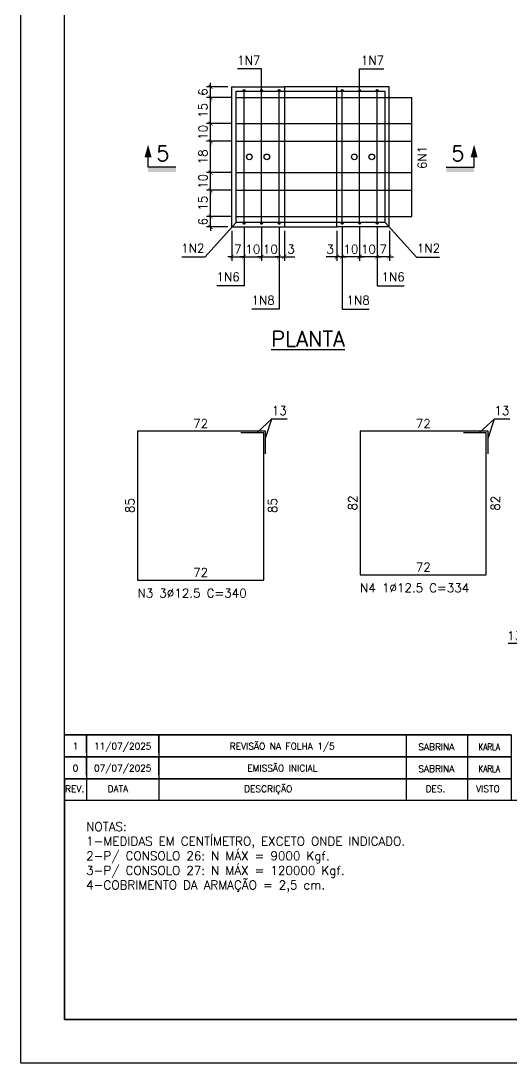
# Model space of a CAD drawing. Header units: centimetres. Extents: x 1658 to 19651, y 8294 to 11444.
# Drawn here: x 12168 to 13008, y 8294 to 10080 of the extents above; entities that cross this region are included whole.
import ezdxf
from ezdxf.enums import TextEntityAlignment as Align

# ---------------------------------------------------------------- set-up
doc = ezdxf.new("R2010")
doc.units = ezdxf.units.CM
doc.header["$LTSCALE"] = 50
doc.header["$MEASUREMENT"] = 0
doc.header["$PDMODE"] = 67
for name, color, linetype in [('FORMATO-PRECON', 2, 'Continuous'), ('HACHURAS-PRECON', 1, 'Continuous'), ('IND- CORTE-PRECON', 4, 'Continuous'), ('LINHA-01-PRECON', 1, 'Continuous'), ('LINHA-02-PRECON', 2, 'Continuous'), ('LINHA-04-PRECON', 4, 'Continuous'), ('TEXTO-35-PRECON', 5, 'Continuous'), ('X1', 2, 'Continuous')]:
    doc.layers.add(name, color=color, linetype=linetype)
doc.styles.add('PRECON-ROMANS', font='romans.shx')
doc.styles.add('ROMANS', font='ROMANS.SHX', dxfattribs={"oblique": 15, "height": 3})
doc.styles.get("Standard").update_dxf_attribs({"font": 'romans.shx'})
doc.dimstyles.new('ESC50-50', dxfattribs={"dimscale": 50, "dimtxt": 0.2, "dimasz": 0.15, "dimexe": 0.15, "dimexo": 0.15, "dimgap": 0.08, "dimtad": 1, "dimdec": 1, "dimzin": 12, "dimdsep": 46, "dimtxsty": 'Standard', "dimblk": 'ARCHTICK', "dimcen": 0.09, "dimdle": 0.15, "dimclrd": 256, "dimclre": 256, "dimclrt": 2, "dimazin": 3, "dimtfac": 1, "dimtdec": 1, "dimtmove": 1, "dimatfit": 2, "dimfxl": 0.15, "dimtolj": 1, "dimtzin": 0, "dimarcsym": 0})
doc.dimstyles.new('ESC75-25', dxfattribs={"dimscale": 0, "dimtxt": 15, "dimasz": 7, "dimexe": 7, "dimexo": 7, "dimgap": 5.5, "dimtad": 1, "dimdec": 1, "dimlfac": 0.333333, "dimdsep": 46, "dimtxsty": 'Standard', "dimblk": 'ARCHTICK', "dimcen": 0.1, "dimdle": 7, "dimclrd": 256, "dimclre": 256, "dimclrt": 2, "dimadec": 0, "dimazin": 0, "dimtfac": 1, "dimtdec": 1, "dimtix": 1, "dimtmove": 2, "dimatfit": 3, "dimfxl": 1, "dimarcsym": 0})
doc.dimstyles.new('ESC75-75', dxfattribs={"dimscale": 0, "dimtxt": 15, "dimasz": 7, "dimexe": 7, "dimexo": 7, "dimgap": 5.5, "dimtad": 1, "dimdec": 1, "dimdsep": 46, "dimtxsty": 'Standard', "dimblk": 'ARCHTICK', "dimcen": 0.1, "dimdle": 7, "dimclrd": 256, "dimclre": 256, "dimclrt": 2, "dimadec": 0, "dimazin": 0, "dimtfac": 1, "dimtdec": 1, "dimtix": 1, "dimtmove": 2, "dimatfit": 3, "dimfxl": 1, "dimarcsym": 0})

# ---------------------------------------------------------------- blocks, each defined once
blk = doc.blocks.new('_ArchTick')
at = {"color": 0, "linetype": 'ByBlock', "const_width": 0.15}
blk.add_lwpolyline([(-0.5, -0.5), (0.5, 0.5)], dxfattribs=at)
blk = doc.blocks.new('*D252')
at = {"layer": 'Defpoints', "color": 0, "transparency": 16777216}
for p in [(12493.4, 9745), (12537.3, 9745), (12529.8, 9727)]:
    blk.add_point(p, dxfattribs=at)
at = {"layer": 'LINHA-01-PRECON', "lineweight": -2, "transparency": 16777216}
for p, q in [((12530.3, 9745), (12486.4, 9745)), ((12493.4, 9745), (12493.4, 9752)), ((12493.4, 9727), (12493.4, 9745)), ((12522.8, 9727), (12486.4, 9727)), ((12493.4, 9727), (12493.4, 9720))]:
    blk.add_line(p, q, dxfattribs=at)
at = {"layer": 'LINHA-01-PRECON', "lineweight": -2, "transparency": 16777216, "xscale": 7, "yscale": 7, "zscale": 7}
for p, rotation in [((12493.4, 9745), 270), ((12493.4, 9727), 90)]:
    blk.add_blockref('_ArchTick', p, dxfattribs=dict(at, rotation=rotation))
at = {"layer": 'LINHA-01-PRECON', "color": 2, "transparency": 16777216, "insert": (12480.4, 9736), "char_height": 15, "attachment_point": 5, "rotation": 90}
blk.add_mtext('6', dxfattribs=at)
blk = doc.blocks.new('*D253')
at = {"layer": 'Defpoints', "color": 0, "transparency": 16777216}
for p in [(12493.4, 9790), (12537.3, 9790), (12537.3, 9745)]:
    blk.add_point(p, dxfattribs=at)
at = {"layer": 'LINHA-01-PRECON', "lineweight": -2, "transparency": 16777216}
for p, q in [((12530.3, 9790), (12486.4, 9790)), ((12493.4, 9738), (12493.4, 9797)), ((12530.3, 9745), (12486.4, 9745))]:
    blk.add_line(p, q, dxfattribs=at)
at = {"layer": 'LINHA-01-PRECON', "lineweight": -2, "transparency": 16777216, "xscale": 7, "yscale": 7, "zscale": 7}
for p, rotation in [((12493.4, 9790), 90), ((12493.4, 9745), 270)]:
    blk.add_blockref('_ArchTick', p, dxfattribs=dict(at, rotation=rotation))
at = {"layer": 'LINHA-01-PRECON', "color": 2, "transparency": 16777216, "insert": (12480.4, 9767.5), "char_height": 15, "attachment_point": 5, "rotation": 90}
blk.add_mtext('15', dxfattribs=at)
blk = doc.blocks.new('*D254')
at = {"layer": 'Defpoints', "color": 0, "transparency": 16777216}
for p in [(12493.4, 9820), (12537.3, 9820), (12537.3, 9790)]:
    blk.add_point(p, dxfattribs=at)
at = {"layer": 'LINHA-01-PRECON', "lineweight": -2, "transparency": 16777216}
for p, q in [((12493.4, 9820), (12493.4, 9827)), ((12530.3, 9820), (12486.4, 9820)), ((12493.4, 9790), (12493.4, 9820)), ((12530.3, 9790), (12486.4, 9790)), ((12493.4, 9790), (12493.4, 9783))]:
    blk.add_line(p, q, dxfattribs=at)
at = {"layer": 'LINHA-01-PRECON', "lineweight": -2, "transparency": 16777216, "xscale": 7, "yscale": 7, "zscale": 7}
for p, rotation in [((12493.4, 9820), 270), ((12493.4, 9790), 90)]:
    blk.add_blockref('_ArchTick', p, dxfattribs=dict(at, rotation=rotation))
at = {"layer": 'LINHA-01-PRECON', "color": 2, "transparency": 16777216, "insert": (12480.4, 9805), "char_height": 15, "attachment_point": 5, "rotation": 90}
blk.add_mtext('10', dxfattribs=at)
blk = doc.blocks.new('*D255')
at = {"layer": 'Defpoints', "color": 0, "transparency": 16777216}
for p in [(12493.4, 9874), (12537.3, 9874), (12537.3, 9820)]:
    blk.add_point(p, dxfattribs=at)
at = {"layer": 'LINHA-01-PRECON', "lineweight": -2, "transparency": 16777216}
for p, q in [((12493.4, 9813), (12493.4, 9881)), ((12530.3, 9874), (12486.4, 9874)), ((12530.3, 9820), (12486.4, 9820))]:
    blk.add_line(p, q, dxfattribs=at)
at = {"layer": 'LINHA-01-PRECON', "lineweight": -2, "transparency": 16777216, "xscale": 7, "yscale": 7, "zscale": 7}
for p, rotation in [((12493.4, 9874), 90), ((12493.4, 9820), 270)]:
    blk.add_blockref('_ArchTick', p, dxfattribs=dict(at, rotation=rotation))
at = {"layer": 'LINHA-01-PRECON', "color": 2, "transparency": 16777216, "insert": (12480.4, 9847), "char_height": 15, "attachment_point": 5, "rotation": 90}
blk.add_mtext('18', dxfattribs=at)
blk = doc.blocks.new('*D256')
at = {"layer": 'Defpoints', "color": 0, "transparency": 16777216}
for p in [(12493.4, 9904), (12537.3, 9904), (12537.3, 9874)]:
    blk.add_point(p, dxfattribs=at)
at = {"layer": 'LINHA-01-PRECON', "lineweight": -2, "transparency": 16777216}
for p, q in [((12530.3, 9904), (12486.4, 9904)), ((12493.4, 9904), (12493.4, 9911)), ((12493.4, 9874), (12493.4, 9904)), ((12530.3, 9874), (12486.4, 9874)), ((12493.4, 9874), (12493.4, 9867))]:
    blk.add_line(p, q, dxfattribs=at)
at = {"layer": 'LINHA-01-PRECON', "lineweight": -2, "transparency": 16777216, "xscale": 7, "yscale": 7, "zscale": 7}
for p, rotation in [((12493.4, 9904), 270), ((12493.4, 9874), 90)]:
    blk.add_blockref('_ArchTick', p, dxfattribs=dict(at, rotation=rotation))
at = {"layer": 'LINHA-01-PRECON', "color": 2, "transparency": 16777216, "insert": (12480.4, 9889), "char_height": 15, "attachment_point": 5, "rotation": 90}
blk.add_mtext('10', dxfattribs=at)
blk = doc.blocks.new('*D257')
at = {"layer": 'Defpoints', "color": 0, "transparency": 16777216}
for p in [(12493.4, 9949), (12537.3, 9949), (12537.3, 9904)]:
    blk.add_point(p, dxfattribs=at)
at = {"layer": 'LINHA-01-PRECON', "lineweight": -2, "transparency": 16777216}
for p, q in [((12530.3, 9949), (12486.4, 9949)), ((12493.4, 9897), (12493.4, 9956)), ((12530.3, 9904), (12486.4, 9904))]:
    blk.add_line(p, q, dxfattribs=at)
at = {"layer": 'LINHA-01-PRECON', "lineweight": -2, "transparency": 16777216, "xscale": 7, "yscale": 7, "zscale": 7}
for p, rotation in [((12493.4, 9949), 90), ((12493.4, 9904), 270)]:
    blk.add_blockref('_ArchTick', p, dxfattribs=dict(at, rotation=rotation))
at = {"layer": 'LINHA-01-PRECON', "color": 2, "transparency": 16777216, "insert": (12480.4, 9926.5), "char_height": 15, "attachment_point": 5, "rotation": 90}
blk.add_mtext('15', dxfattribs=at)
blk = doc.blocks.new('*D258')
at = {"layer": 'Defpoints', "color": 0, "transparency": 16777216}
for p in [(12493.4, 9967), (12529.8, 9967), (12537.3, 9949)]:
    blk.add_point(p, dxfattribs=at)
at = {"layer": 'LINHA-01-PRECON', "lineweight": -2, "transparency": 16777216}
for p, q in [((12522.8, 9967), (12486.4, 9967)), ((12493.4, 9967), (12493.4, 9974)), ((12493.4, 9949), (12493.4, 9967)), ((12530.3, 9949), (12486.4, 9949)), ((12493.4, 9949), (12493.4, 9942))]:
    blk.add_line(p, q, dxfattribs=at)
at = {"layer": 'LINHA-01-PRECON', "lineweight": -2, "transparency": 16777216, "xscale": 7, "yscale": 7, "zscale": 7}
for p, rotation in [((12493.4, 9967), 270), ((12493.4, 9949), 90)]:
    blk.add_blockref('_ArchTick', p, dxfattribs=dict(at, rotation=rotation))
at = {"layer": 'LINHA-01-PRECON', "color": 2, "transparency": 16777216, "insert": (12480.4, 9958), "char_height": 15, "attachment_point": 5, "rotation": 90}
blk.add_mtext('6', dxfattribs=at)
blk = doc.blocks.new('*D300')
at = {"layer": 'Defpoints', "color": 0, "linetype": 'Continuous', "transparency": 16777216}
for p in [(12368.4, 9121.9), (12584.4, 9121.9), (12584.4, 9121.9)]:
    blk.add_point(p, dxfattribs=at)
at = {"layer": 'LINHA-01-PRECON', "color": 2, "linetype": 'Continuous', "transparency": 16777216, "insert": (12476.4, 9134.9), "char_height": 15, "attachment_point": 5}
blk.add_mtext('72', dxfattribs=at)
blk = doc.blocks.new('*D301')
at = {"layer": 'Defpoints', "color": 0, "linetype": 'Continuous', "transparency": 16777216}
for p in [(12368.4, 9377), (12368.4, 9377), (12368.4, 9121.9)]:
    blk.add_point(p, dxfattribs=at)
at = {"layer": 'LINHA-01-PRECON', "color": 2, "linetype": 'Continuous', "transparency": 16777216, "insert": (12355.4, 9249.4), "char_height": 15, "attachment_point": 5, "rotation": 90}
blk.add_mtext('85', dxfattribs=at)
blk = doc.blocks.new('*D302')
at = {"layer": 'Defpoints', "color": 0, "linetype": 'Continuous', "transparency": 16777216}
for p in [(12584.4, 9377), (12584.4, 9377), (12584.4, 9121.9)]:
    blk.add_point(p, dxfattribs=at)
at = {"layer": 'LINHA-01-PRECON', "color": 2, "linetype": 'Continuous', "transparency": 16777216, "insert": (12599.8, 9249.4), "char_height": 15, "attachment_point": 5, "rotation": 90}
blk.add_mtext('85', dxfattribs=at)
blk = doc.blocks.new('*D303')
at = {"layer": 'Defpoints', "color": 0, "linetype": 'Continuous', "transparency": 16777216}
for p in [(12368.4, 9377), (12584.4, 9377), (12584.4, 9377)]:
    blk.add_point(p, dxfattribs=at)
at = {"layer": 'LINHA-01-PRECON', "color": 2, "linetype": 'Continuous', "transparency": 16777216, "insert": (12476.4, 9390), "char_height": 15, "attachment_point": 5}
blk.add_mtext('72', dxfattribs=at)
blk = doc.blocks.new('*D259')
at = {"layer": 'Defpoints', "color": 0, "linetype": 'Continuous', "transparency": 16777216}
for p in [(12749.8, 9130.9), (12965.8, 9130.9), (12965.8, 9130.9)]:
    blk.add_point(p, dxfattribs=at)
at = {"layer": 'LINHA-01-PRECON', "color": 2, "linetype": 'Continuous', "transparency": 16777216, "insert": (12857.8, 9143.9), "char_height": 15, "attachment_point": 5}
blk.add_mtext('72', dxfattribs=at)
blk = doc.blocks.new('*D260')
at = {"layer": 'Defpoints', "color": 0, "linetype": 'Continuous', "transparency": 16777216}
for p in [(12749.8, 9377), (12749.8, 9377), (12749.8, 9130.9)]:
    blk.add_point(p, dxfattribs=at)
at = {"layer": 'LINHA-01-PRECON', "color": 2, "linetype": 'Continuous', "transparency": 16777216, "insert": (12736.8, 9253.9), "char_height": 15, "attachment_point": 5, "rotation": 90}
blk.add_mtext('82', dxfattribs=at)
blk = doc.blocks.new('*D261')
at = {"layer": 'Defpoints', "color": 0, "linetype": 'Continuous', "transparency": 16777216}
for p in [(12965.8, 9377), (12965.8, 9377), (12965.8, 9130.9)]:
    blk.add_point(p, dxfattribs=at)
at = {"layer": 'LINHA-01-PRECON', "color": 2, "linetype": 'Continuous', "transparency": 16777216, "insert": (12981.2, 9253.4), "char_height": 15, "attachment_point": 5, "rotation": 90}
blk.add_mtext('82', dxfattribs=at)
blk = doc.blocks.new('*D262')
at = {"layer": 'Defpoints', "color": 0, "linetype": 'Continuous', "transparency": 16777216}
for p in [(12749.8, 9377), (12965.8, 9377), (12965.8, 9377)]:
    blk.add_point(p, dxfattribs=at)
at = {"layer": 'LINHA-01-PRECON', "color": 2, "linetype": 'Continuous', "transparency": 16777216, "insert": (12857.8, 9390), "char_height": 15, "attachment_point": 5}
blk.add_mtext('72', dxfattribs=at)
blk = doc.blocks.new('*D271')
at = {"layer": 'Defpoints', "color": 0, "transparency": 16777216}
for p in [(12529.8, 9727), (12550.8, 9733), (12550.8, 9675.9)]:
    blk.add_point(p, dxfattribs=at)
at = {"layer": 'LINHA-01-PRECON', "lineweight": -2, "transparency": 16777216}
for p, q in [((12529.8, 9720), (12529.8, 9668.9)), ((12550.8, 9726), (12550.8, 9668.9)), ((12529.8, 9675.9), (12522.8, 9675.9)), ((12529.8, 9675.9), (12550.8, 9675.9)), ((12550.8, 9675.9), (12557.8, 9675.9))]:
    blk.add_line(p, q, dxfattribs=at)
at = {"layer": 'LINHA-01-PRECON', "lineweight": -2, "transparency": 16777216, "xscale": 7, "yscale": 7, "zscale": 7}
blk.add_blockref('_ArchTick', (12529.8, 9675.9), dxfattribs=at)
at = {"layer": 'LINHA-01-PRECON', "lineweight": -2, "transparency": 16777216, "xscale": 7, "yscale": 7, "zscale": 7, "rotation": 180}
blk.add_blockref('_ArchTick', (12550.8, 9675.9), dxfattribs=at)
at = {"layer": 'LINHA-01-PRECON', "color": 2, "transparency": 16777216, "insert": (12540.3, 9688.9), "char_height": 15, "attachment_point": 5}
blk.add_mtext('7', dxfattribs=at)
blk = doc.blocks.new('*D272')
at = {"layer": 'Defpoints', "color": 0, "transparency": 16777216}
for p in [(12550.8, 9733), (12580.8, 9733), (12580.8, 9675.9)]:
    blk.add_point(p, dxfattribs=at)
at = {"layer": 'LINHA-01-PRECON', "lineweight": -2, "transparency": 16777216}
for p, q in [((12550.8, 9726), (12550.8, 9668.9)), ((12580.8, 9726), (12580.8, 9668.9)), ((12550.8, 9675.9), (12543.8, 9675.9)), ((12550.8, 9675.9), (12580.8, 9675.9)), ((12580.8, 9675.9), (12587.8, 9675.9))]:
    blk.add_line(p, q, dxfattribs=at)
at = {"layer": 'LINHA-01-PRECON', "lineweight": -2, "transparency": 16777216, "xscale": 7, "yscale": 7, "zscale": 7}
blk.add_blockref('_ArchTick', (12550.8, 9675.9), dxfattribs=at)
at = {"layer": 'LINHA-01-PRECON', "lineweight": -2, "transparency": 16777216, "xscale": 7, "yscale": 7, "zscale": 7, "rotation": 180}
blk.add_blockref('_ArchTick', (12580.8, 9675.9), dxfattribs=at)
at = {"layer": 'LINHA-01-PRECON', "color": 2, "transparency": 16777216, "insert": (12565.8, 9688.9), "char_height": 15, "attachment_point": 5}
blk.add_mtext('10', dxfattribs=at)
blk = doc.blocks.new('*D273')
at = {"layer": 'Defpoints', "color": 0, "transparency": 16777216}
for p in [(12580.8, 9733), (12610.8, 9733), (12610.8, 9675.9)]:
    blk.add_point(p, dxfattribs=at)
at = {"layer": 'LINHA-01-PRECON', "lineweight": -2, "transparency": 16777216}
for p, q in [((12580.8, 9726), (12580.8, 9668.9)), ((12610.8, 9726), (12610.8, 9668.9)), ((12580.8, 9675.9), (12573.8, 9675.9)), ((12580.8, 9675.9), (12610.8, 9675.9)), ((12610.8, 9675.9), (12617.8, 9675.9))]:
    blk.add_line(p, q, dxfattribs=at)
at = {"layer": 'LINHA-01-PRECON', "lineweight": -2, "transparency": 16777216, "xscale": 7, "yscale": 7, "zscale": 7}
blk.add_blockref('_ArchTick', (12580.8, 9675.9), dxfattribs=at)
at = {"layer": 'LINHA-01-PRECON', "lineweight": -2, "transparency": 16777216, "xscale": 7, "yscale": 7, "zscale": 7, "rotation": 180}
blk.add_blockref('_ArchTick', (12610.8, 9675.9), dxfattribs=at)
at = {"layer": 'LINHA-01-PRECON', "color": 2, "transparency": 16777216, "insert": (12595.8, 9688.9), "char_height": 15, "attachment_point": 5}
blk.add_mtext('10', dxfattribs=at)
blk = doc.blocks.new('*D274')
at = {"layer": 'Defpoints', "color": 0, "transparency": 16777216}
for p in [(12610.8, 9733), (12619.8, 9727), (12619.8, 9675.9)]:
    blk.add_point(p, dxfattribs=at)
at = {"layer": 'LINHA-01-PRECON', "lineweight": -2, "transparency": 16777216}
for p, q in [((12610.8, 9726), (12610.8, 9668.9)), ((12619.8, 9720), (12619.8, 9668.9)), ((12610.8, 9675.9), (12603.8, 9675.9)), ((12610.8, 9675.9), (12619.8, 9675.9)), ((12619.8, 9675.9), (12626.8, 9675.9))]:
    blk.add_line(p, q, dxfattribs=at)
at = {"layer": 'LINHA-01-PRECON', "lineweight": -2, "transparency": 16777216, "xscale": 7, "yscale": 7, "zscale": 7}
blk.add_blockref('_ArchTick', (12610.8, 9675.9), dxfattribs=at)
at = {"layer": 'LINHA-01-PRECON', "lineweight": -2, "transparency": 16777216, "xscale": 7, "yscale": 7, "zscale": 7, "rotation": 180}
blk.add_blockref('_ArchTick', (12619.8, 9675.9), dxfattribs=at)
at = {"layer": 'LINHA-01-PRECON', "color": 2, "transparency": 16777216, "insert": (12631.3, 9688.9), "char_height": 15, "attachment_point": 5}
blk.add_mtext('3', dxfattribs=at)
blk = doc.blocks.new('*D275')
at = {"layer": 'Defpoints', "color": 0, "transparency": 16777216}
for p in [(12778.8, 9733), (12799.8, 9727), (12778.8, 9675.9)]:
    blk.add_point(p, dxfattribs=at)
at = {"layer": 'LINHA-01-PRECON', "lineweight": -2, "transparency": 16777216}
for p, q in [((12778.8, 9726), (12778.8, 9668.9)), ((12799.8, 9720), (12799.8, 9668.9)), ((12778.8, 9675.9), (12771.8, 9675.9)), ((12799.8, 9675.9), (12778.8, 9675.9)), ((12799.8, 9675.9), (12806.8, 9675.9))]:
    blk.add_line(p, q, dxfattribs=at)
at = {"layer": 'LINHA-01-PRECON', "lineweight": -2, "transparency": 16777216, "xscale": 7, "yscale": 7, "zscale": 7}
blk.add_blockref('_ArchTick', (12778.8, 9675.9), dxfattribs=at)
at = {"layer": 'LINHA-01-PRECON', "lineweight": -2, "transparency": 16777216, "xscale": 7, "yscale": 7, "zscale": 7, "rotation": 180}
blk.add_blockref('_ArchTick', (12799.8, 9675.9), dxfattribs=at)
at = {"layer": 'LINHA-01-PRECON', "color": 2, "transparency": 16777216, "insert": (12789.3, 9688.9), "char_height": 15, "attachment_point": 5}
blk.add_mtext('7', dxfattribs=at)
blk = doc.blocks.new('*D276')
at = {"layer": 'Defpoints', "color": 0, "transparency": 16777216}
for p in [(12748.8, 9733), (12778.8, 9733), (12748.8, 9675.9)]:
    blk.add_point(p, dxfattribs=at)
at = {"layer": 'LINHA-01-PRECON', "lineweight": -2, "transparency": 16777216}
for p, q in [((12748.8, 9726), (12748.8, 9668.9)), ((12778.8, 9726), (12778.8, 9668.9)), ((12748.8, 9675.9), (12741.8, 9675.9)), ((12778.8, 9675.9), (12748.8, 9675.9)), ((12778.8, 9675.9), (12785.8, 9675.9))]:
    blk.add_line(p, q, dxfattribs=at)
at = {"layer": 'LINHA-01-PRECON', "lineweight": -2, "transparency": 16777216, "xscale": 7, "yscale": 7, "zscale": 7}
blk.add_blockref('_ArchTick', (12748.8, 9675.9), dxfattribs=at)
at = {"layer": 'LINHA-01-PRECON', "lineweight": -2, "transparency": 16777216, "xscale": 7, "yscale": 7, "zscale": 7, "rotation": 180}
blk.add_blockref('_ArchTick', (12778.8, 9675.9), dxfattribs=at)
at = {"layer": 'LINHA-01-PRECON', "color": 2, "transparency": 16777216, "insert": (12763.8, 9688.9), "char_height": 15, "attachment_point": 5}
blk.add_mtext('10', dxfattribs=at)
blk = doc.blocks.new('*D277')
at = {"layer": 'Defpoints', "color": 0, "transparency": 16777216}
for p in [(12718.8, 9733), (12748.8, 9733), (12718.8, 9675.9)]:
    blk.add_point(p, dxfattribs=at)
at = {"layer": 'LINHA-01-PRECON', "lineweight": -2, "transparency": 16777216}
for p, q in [((12718.8, 9726), (12718.8, 9668.9)), ((12748.8, 9726), (12748.8, 9668.9)), ((12718.8, 9675.9), (12711.8, 9675.9)), ((12748.8, 9675.9), (12718.8, 9675.9)), ((12748.8, 9675.9), (12755.8, 9675.9))]:
    blk.add_line(p, q, dxfattribs=at)
at = {"layer": 'LINHA-01-PRECON', "lineweight": -2, "transparency": 16777216, "xscale": 7, "yscale": 7, "zscale": 7}
blk.add_blockref('_ArchTick', (12718.8, 9675.9), dxfattribs=at)
at = {"layer": 'LINHA-01-PRECON', "lineweight": -2, "transparency": 16777216, "xscale": 7, "yscale": 7, "zscale": 7, "rotation": 180}
blk.add_blockref('_ArchTick', (12748.8, 9675.9), dxfattribs=at)
at = {"layer": 'LINHA-01-PRECON', "color": 2, "transparency": 16777216, "insert": (12733.8, 9688.9), "char_height": 15, "attachment_point": 5}
blk.add_mtext('10', dxfattribs=at)
blk = doc.blocks.new('*D278')
at = {"layer": 'Defpoints', "color": 0, "transparency": 16777216}
for p in [(12709.8, 9727), (12718.8, 9733), (12709.8, 9675.9)]:
    blk.add_point(p, dxfattribs=at)
at = {"layer": 'LINHA-01-PRECON', "lineweight": -2, "transparency": 16777216}
for p, q in [((12709.8, 9720), (12709.8, 9668.9)), ((12718.8, 9726), (12718.8, 9668.9)), ((12709.8, 9675.9), (12702.8, 9675.9)), ((12718.8, 9675.9), (12709.8, 9675.9)), ((12718.8, 9675.9), (12725.8, 9675.9))]:
    blk.add_line(p, q, dxfattribs=at)
at = {"layer": 'LINHA-01-PRECON', "lineweight": -2, "transparency": 16777216, "xscale": 7, "yscale": 7, "zscale": 7}
blk.add_blockref('_ArchTick', (12709.8, 9675.9), dxfattribs=at)
at = {"layer": 'LINHA-01-PRECON', "lineweight": -2, "transparency": 16777216, "xscale": 7, "yscale": 7, "zscale": 7, "rotation": 180}
blk.add_blockref('_ArchTick', (12718.8, 9675.9), dxfattribs=at)
at = {"layer": 'LINHA-01-PRECON', "color": 2, "transparency": 16777216, "insert": (12698.3, 9688.9), "char_height": 15, "attachment_point": 5}
blk.add_mtext('3', dxfattribs=at)
blk = doc.blocks.new('A$C2E607E54')
at = {"layer": 'FORMATO-PRECON'}
blk.add_lwpolyline([(0, 4200), (2970, 4200), (2970, 0), (0, 0)], close=True, dxfattribs=at)
at = {"layer": 'FORMATO-PRECON', "color": 6}
blk.add_lwpolyline([(100, 3950), (2870, 3950), (2870, 100), (100, 100)], close=True, dxfattribs=at)
blk = doc.blocks.new('A$C6E105C5C')
at = {"layer": 'FORMATO-PRECON', "color": 6}
for q in [(1020, 50), (0, 0)]:
    blk.add_line((0, 50), q, dxfattribs=at)
at = {"layer": 'FORMATO-PRECON', "color": 3}
blk.add_lwpolyline([(0, 50), (1020, 50), (1020, 0), (0, 0)], close=True, dxfattribs=at)
at = {"layer": 'FORMATO-PRECON', "color": 1}
for points in [[(50, 50), (50, 0)], [(215, 50), (215, 0)], [(780, 50), (780, 0)], [(920, 50), (920, 0)]]:
    blk.add_lwpolyline(points, dxfattribs=at)
at = {"layer": 'FORMATO-PRECON', "style": 'ROMANS'}
for s, p in [('REV.', (1.3, 19.2)), ('DATA', (98.1, 19.2)), ('DESCRIÇÃO', (410.2, 19.2)), ('DES.', (824.6, 19.2)), ('VISTO', (940, 19.2))]:
    blk.add_text(s, height=15, dxfattribs=at).set_placement(p)
blk = doc.blocks.new('REV-A3-V')
at = {"layer": 'FORMATO-PRECON', "color": 1}
for p, q in [((780, 50), (780, 9.1)), ((920, 50), (920, 9.1))]:
    blk.add_line(p, q, dxfattribs=at)
for points in [[(1020, 50), (0, 50)], [(50, 9.1), (50, 50)], [(50, 50), (50, 0)], [(215, 9.1), (215, 50)], [(215, 50), (215, 0)], [(780, 50), (780, 0)], [(920, 50), (920, 0)]]:
    blk.add_lwpolyline(points, dxfattribs=at)
blk.add_lwpolyline([(1020, 0), (0, 0), (0, 50), (1020, 50)], close=True, dxfattribs=at)
at = {"layer": 'FORMATO-PRECON', "color": 2, "style": 'PRECON-ROMANS', "flags": 12}
for p in [(24.8, 24), (132.8, 24), (497.2, 24)]:
    blk.add_attdef('X', text='', height=15, dxfattribs=at).set_placement(p, align=Align.MIDDLE_CENTER)
at = {"layer": 'FORMATO-PRECON', "style": 'PRECON-ROMANS', "flags": 12}
for p in [(849.1, 22.6), (970, 22.6)]:
    blk.add_attdef('X', text='', height=15, dxfattribs=at).set_placement(p, align=Align.MIDDLE_CENTER)
blk = doc.blocks.new('IND-CORTE-')
at = {"layer": 'IND- CORTE-PRECON', "color": 1}
for p, q in [((-11.2, 63.5), (-33.6, 63.5)), ((-11.2, 0), (-11.2, 63.5))]:
    blk.add_line(p, q, dxfattribs=at)
for points in [[(-33.6, 71.5), (-62.5, 63.5), (-33.6, 55.4)], [(0, 0), (-11.2, 0), (0, 63.5), (-11.2, 63.5)]]:
    blk.add_solid(points, dxfattribs=at)
at = {"layer": 'IND- CORTE-PRECON', "linetype": 'Continuous', "style": 'ROMANS', "flags": 8}
blk.add_attdef('B', (-57.7, 9.1), '', height=35, dxfattribs=at)

msp = doc.modelspace()

# ---------------------------------------------------------------- hatches: boundary and pattern name
at = {"layer": 'LINHA-01-PRECON', "linetype": 'Continuous'}
h = msp.add_hatch(color=256, dxfattribs=at)
h.dxf.hatch_style = 1
edge = h.paths.add_edge_path()
edge.add_arc((12550.81, 9961.01), 1.5, 0, 360)
h = msp.add_hatch(color=256, dxfattribs=at)
h.dxf.hatch_style = 1
edge = h.paths.add_edge_path()
edge.add_arc((12580.81, 9961.01), 1.5, 0, 360)
h = msp.add_hatch(color=256, dxfattribs=at)
h.dxf.hatch_style = 1
edge = h.paths.add_edge_path()
edge.add_arc((12610.81, 9961.01), 1.5, 0, 360)
h = msp.add_hatch(color=256, dxfattribs=at)
h.dxf.hatch_style = 1
edge = h.paths.add_edge_path()
edge.add_arc((12718.81, 9961.01), 1.5, 0, 360)
h = msp.add_hatch(color=256, dxfattribs=at)
h.dxf.hatch_style = 1
edge = h.paths.add_edge_path()
edge.add_arc((12748.81, 9961.01), 1.5, 0, 360)
h = msp.add_hatch(color=256, dxfattribs=at)
h.dxf.hatch_style = 1
edge = h.paths.add_edge_path()
edge.add_arc((12778.81, 9961.01), 1.5, 0, 360)
h = msp.add_hatch(color=256, dxfattribs=at)
h.dxf.hatch_style = 1
edge = h.paths.add_edge_path()
edge.add_arc((12550.81, 9733.01), 1.5, 0, 360)
h = msp.add_hatch(color=256, dxfattribs=at)
h.dxf.hatch_style = 1
edge = h.paths.add_edge_path()
edge.add_arc((12580.81, 9733.01), 1.5, 0, 360)
h = msp.add_hatch(color=256, dxfattribs=at)
h.dxf.hatch_style = 1
edge = h.paths.add_edge_path()
edge.add_arc((12610.81, 9733.01), 1.5, 0, 360)
h = msp.add_hatch(color=256, dxfattribs=at)
h.dxf.hatch_style = 1
edge = h.paths.add_edge_path()
edge.add_arc((12718.81, 9733.01), 1.5, 0, 360)
h = msp.add_hatch(color=256, dxfattribs=at)
h.dxf.hatch_style = 1
edge = h.paths.add_edge_path()
edge.add_arc((12748.81, 9733.01), 1.5, 0, 360)
h = msp.add_hatch(color=256, dxfattribs=at)
h.dxf.hatch_style = 1
edge = h.paths.add_edge_path()
edge.add_arc((12778.81, 9733.01), 1.5, 0, 360)

# ---------------------------------------------------------------- linework, layer by layer
at = {"layer": 'FORMATO-PRECON', "color": 6}
msp.add_lwpolyline([(14320.86, 8743.94), (12243.36, 8743.94), (12243.36, 8368.94), (14320.86, 8368.94)], close=True, dxfattribs=at)
at = {"layer": 'LINHA-01-PRECON'}
for p, q in [((12619.81, 9675.88), (12637.98, 9675.88)), ((12709.81, 9675.88), (12691.64, 9675.88))]:
    msp.add_line(p, q, dxfattribs=at)
at = {"layer": 'LINHA-01-PRECON', "linetype": 'Continuous'}
for centre in [(12550.81, 9961.01), (12580.81, 9961.01), (12610.81, 9961.01), (12718.81, 9961.01), (12748.81, 9961.01), (12778.81, 9961.01), (12550.81, 9733.01), (12580.81, 9733.01), (12610.81, 9733.01), (12718.81, 9733.01), (12748.81, 9733.01), (12778.81, 9733.01)]:
    msp.add_circle(centre, 1.5, dxfattribs=at)
at = {"layer": 'LINHA-02-PRECON'}
for p, q in [((12529.81, 9967.01), (12619.81, 9967.01)), ((12529.81, 9727.01), (12529.81, 9967.01)), ((12709.81, 9967.01), (12619.81, 9967.01)), ((12619.81, 9967.01), (12619.81, 9727.01)), ((12799.62, 9967.01), (12709.62, 9967.01)), ((12709.81, 9727.01), (12709.81, 9967.01)), ((12799.62, 9727.01), (12799.62, 9967.01)), ((12529.81, 9727.01), (12619.81, 9727.01)), ((12619.81, 9727.01), (12709.81, 9727.01)), ((12799.62, 9727.01), (12709.62, 9727.01))]:
    msp.add_line(p, q, dxfattribs=at)
for centre in [(12559.81, 9847.01), (12589.81, 9847.01), (12739.62, 9847.01), (12769.62, 9847.01)]:
    msp.add_circle(centre, 4.8, dxfattribs=at)
at = {"layer": 'LINHA-04-PRECON'}
for p, q in [((12537.31, 9949.01), (12792.12, 9949.01)), ((12550.81, 9734.51), (12550.81, 9959.51)), ((12580.81, 9734.51), (12580.81, 9959.51)), ((12610.81, 9734.51), (12610.81, 9959.51)), ((12718.81, 9734.51), (12718.81, 9959.51)), ((12748.81, 9734.51), (12748.81, 9959.51)), ((12778.81, 9734.51), (12778.81, 9959.51)), ((12537.31, 9904.01), (12792.12, 9904.01)), ((12537.31, 9874.01), (12792.12, 9874.01)), ((12537.31, 9820.01), (12792.12, 9820.01)), ((12537.31, 9790.01), (12792.12, 9790.01)), ((12537.31, 9745.01), (12792.12, 9745.01))]:
    msp.add_line(p, q, dxfattribs=at)
msp.add_lwpolyline([(12537.31, 9734.51), (12537.31, 9959.51), (12792.12, 9959.51), (12792.12, 9734.51)], close=True, dxfattribs=at)
for points in [[(12587.44, 9337.97), (12587.44, 9376.97), (12368.44, 9376.97), (12368.44, 9121.86), (12584.44, 9121.86), (12584.44, 9373.97), (12545.44, 9373.97)], [(12968.79, 9337.97), (12968.79, 9376.97), (12749.79, 9376.97), (12749.79, 9130.86), (12965.79, 9130.86), (12965.79, 9373.97), (12926.79, 9373.97)]]:
    msp.add_lwpolyline(points, dxfattribs=at)

# ---------------------------------------------------------------- block references
at = {"color": 1}
ref = msp.add_blockref('REV-A3-V', (12243.36, 8818.94), dxfattribs=dict(at, xscale=0.749999976233481, yscale=0.749999976233481, zscale=0.749999976233481, rotation=359.9999999942736))
ref.add_attrib('X', '1', dxfattribs={"layer": 'FORMATO-PRECON', "color": 2, "height": 11.25, "rotation": 360, "style": 'PRECON-ROMANS', "flags": 12}).set_placement((12261.92, 8836.96), align=Align.MIDDLE_CENTER)
ref.add_attrib('X', '11/07/2025', dxfattribs={"layer": 'FORMATO-PRECON', "color": 2, "height": 11.25, "rotation": 360, "style": 'PRECON-ROMANS', "flags": 12}).set_placement((12342.94, 8836.96), align=Align.MIDDLE_CENTER)
ref.add_attrib('X', 'REVISÃO NA FOLHA 1/5', dxfattribs={"layer": 'FORMATO-PRECON', "color": 2, "height": 11.25, "rotation": 360, "style": 'PRECON-ROMANS', "flags": 12}).set_placement((12616.27, 8836.96), align=Align.MIDDLE_CENTER)
ref.add_attrib('X', 'SABRINA', dxfattribs={"layer": 'FORMATO-PRECON', "height": 11.25, "rotation": 360, "style": 'PRECON-ROMANS', "flags": 12}).set_placement((12880.2, 8835.86), align=Align.MIDDLE_CENTER)
ref.add_attrib('X', 'KARLA', dxfattribs={"layer": 'FORMATO-PRECON', "height": 11.25, "rotation": 360, "style": 'PRECON-ROMANS', "width": 0.8, "flags": 12}).set_placement((12970.88, 8835.86), align=Align.MIDDLE_CENTER)
ref = msp.add_blockref('REV-A3-V', (12243.36, 8781.44), dxfattribs=dict(at, xscale=0.749999976233481, yscale=0.749999976233481, zscale=0.749999976233481, rotation=359.9999999942736))
ref.add_attrib('X', '0', dxfattribs={"layer": 'FORMATO-PRECON', "color": 2, "height": 11.25, "rotation": 360, "style": 'PRECON-ROMANS', "flags": 12}).set_placement((12261.92, 8799.46), align=Align.MIDDLE_CENTER)
ref.add_attrib('X', '07/07/2025', dxfattribs={"layer": 'FORMATO-PRECON', "color": 2, "height": 11.25, "rotation": 360, "style": 'PRECON-ROMANS', "flags": 12}).set_placement((12342.94, 8799.46), align=Align.MIDDLE_CENTER)
ref.add_attrib('X', 'EMISSÃO INICIAL', dxfattribs={"layer": 'FORMATO-PRECON', "color": 2, "height": 11.25, "rotation": 360, "style": 'PRECON-ROMANS', "flags": 12}).set_placement((12616.27, 8799.46), align=Align.MIDDLE_CENTER)
ref.add_attrib('X', 'SABRINA', dxfattribs={"layer": 'FORMATO-PRECON', "height": 11.25, "rotation": 360, "style": 'PRECON-ROMANS', "flags": 12}).set_placement((12880.2, 8798.36), align=Align.MIDDLE_CENTER)
ref.add_attrib('X', 'KARLA', dxfattribs={"layer": 'FORMATO-PRECON', "height": 11.25, "rotation": 360, "style": 'PRECON-ROMANS', "width": 0.8, "flags": 12}).set_placement((12970.88, 8798.36), align=Align.MIDDLE_CENTER)
at = {"color": 1, "xscale": 0.749999976233481, "yscale": 0.749999976233481, "zscale": 0.749999976233481, "rotation": 359.9999999942736}
msp.add_blockref('A$C6E105C5C', (12243.36, 8743.94), dxfattribs=at)
at = {"layer": 'HACHURAS-PRECON', "xscale": 0.7499999999999996, "yscale": 0.7499999999999996, "zscale": 0.7499999999999996}
msp.add_blockref('A$C2E607E54', (12168.36, 8293.94), dxfattribs=at)
at = {"layer": 'TEXTO-35-PRECON', "linetype": 'ByBlock'}
ref = msp.add_blockref('IND-CORTE-', (12433.94, 9820.94), dxfattribs=dict(at, xscale=-0.75, yscale=0.75, zscale=0.75, rotation=90))
ref.add_attrib('B', '5', (12400.27, 9839.86), dxfattribs={"layer": 'IND- CORTE-PRECON', "color": 5, "linetype": 'Continuous', "height": 26.25, "style": 'ROMANS', "flags": 8})
ref = msp.add_blockref('IND-CORTE-', (12897.28, 9820.94), dxfattribs=dict(at, xscale=0.75, yscale=0.75, zscale=0.75, rotation=270))
ref.add_attrib('B', '5', (12905.94, 9839.86), dxfattribs={"layer": 'IND- CORTE-PRECON', "color": 5, "linetype": 'Continuous', "height": 26.25, "style": 'ROMANS', "flags": 8})

# ---------------------------------------------------------------- texts
at = {"layer": 'LINHA-01-PRECON', "color": 2, "linetype": 'Continuous', "char_height": 15, "attachment_point": 5}
for s, insert in [('1N7', (12558.82, 10012.48)), ('1N7', (12770.8, 10012.48)), ('1N2', (12462.98, 9690.49)), ('1N2', (12866.64, 9690.49)), ('1N6', (12523.49, 9641.48)), ('1N6', (12806.13, 9641.48)), ('1N8', (12583.49, 9601.48)), ('1N8', (12746.13, 9601.48)), ('13', (12611.11, 9412.09)), ('13', (12992.46, 9412.09)), ('13', (13014.44, 9026.31))]:
    msp.add_mtext(s, dxfattribs=dict(at, insert=insert))
at = {"layer": 'LINHA-01-PRECON', "color": 2, "linetype": 'Continuous', "insert": (12855.95, 9845.92), "char_height": 15, "attachment_point": 5, "rotation": 90}
msp.add_mtext('6N1', dxfattribs=at)
at = {"layer": 'LINHA-01-PRECON', "color": 4, "insert": (12660.49, 9535.17, -0.02), "char_height": 26.25, "attachment_point": 5}
msp.add_mtext('{\\LPLANTA}', dxfattribs=at)
at = {"layer": 'LINHA-01-PRECON', "color": 2, "insert": (12280.28, 8706.77), "char_height": 15, "attachment_point": 1}
msp.add_mtext('\\A1;{\\C3;NOTAS:\\P}1-MEDIDAS EM CENTÍMETRO, EXCETO ONDE INDICADO.{\\H2.02381x; }\\P2-P/ CONSOLO 26: N MÁX = 9000 Kgf.{\\H1.84921x; }\\P3-P/ CONSOLO 27: N MÁX = 120000 Kgf.{\\H1.90741x; }\\P4-COBRIMENTO DA ARMAÇÃO = 2,5 cm.{\\H1.88801x; }', dxfattribs=at)
at = {"layer": 'X1', "style": 'PRECON-ROMANS'}
for s, p in [('N4 1%%C12.5 C=334', (12749.62, 9100.79)), ('N3 3%%C12.5 C=340', (12368.27, 9091.79))]:
    msp.add_text(s, height=15, dxfattribs=at).set_placement(p)

# ---------------------------------------------------------------- dimensions: what is measured, and where the dimension line sits
at = {"layer": 'LINHA-01-PRECON'}
for base, p1, p2, angle, picture, middle in [((12493.39, 9967.01), (12537.31, 9949.01), (12529.81, 9967.01), 90, '*D258', (12480.39, 9958.01)), ((12493.39, 9949.01), (12537.31, 9904.01), (12537.31, 9949.01), 90, '*D257', (12480.39, 9926.51)), ((12493.39, 9904.01), (12537.31, 9874.01), (12537.31, 9904.01), 90, '*D256', (12480.39, 9889.01)), ((12493.39, 9874.01), (12537.31, 9820.01), (12537.31, 9874.01), 90, '*D255', (12480.39, 9847.01)), ((12493.39, 9820.01), (12537.31, 9790.01), (12537.31, 9820.01), 90, '*D254', (12480.39, 9805.01)), ((12493.39, 9790.01), (12537.31, 9745.01), (12537.31, 9790.01), 90, '*D253', (12480.39, 9767.51)), ((12493.39, 9745.01), (12529.81, 9727.01), (12537.31, 9745.01), 90, '*D252', (12480.39, 9736.01)), ((12550.81, 9675.88), (12529.81, 9727.01), (12550.81, 9733.01), 180, '*D271', (12540.31, 9688.88)), ((12580.81, 9675.88), (12550.81, 9733.01), (12580.81, 9733.01), 180, '*D272', (12565.81, 9688.88)), ((12610.81, 9675.88), (12580.81, 9733.01), (12610.81, 9733.01), 180, '*D273', (12595.81, 9688.88))]:
    dim = msp.add_linear_dim(base=base, p1=p1, p2=p2, angle=angle, dimstyle='ESC75-25', override={"dimscale": 1}, dxfattribs=at)
    dim.commit()
    dim.dimension.update_dxf_attribs({"geometry": picture, "text_midpoint": middle})
dim = msp.add_linear_dim(base=(12619.81, 9675.88), p1=(12610.81, 9733.01), p2=(12619.81, 9727.01), angle=180, dimstyle='ESC75-25', override={"dimscale": 1}, dxfattribs=at)
dim.commit()
dim.dimension.update_dxf_attribs({"geometry": '*D274', "text_midpoint": (12631.3, 9688.88), "dimtype": 160})
dim = msp.add_linear_dim(base=(12709.81, 9675.88), p1=(12718.81, 9733.01), p2=(12709.81, 9727.01), dimstyle='ESC75-25', override={"dimscale": 1}, dxfattribs=at)
dim.commit()
dim.dimension.update_dxf_attribs({"geometry": '*D278', "text_midpoint": (12698.33, 9688.88), "dimtype": 160})
for base, p1, p2, picture, middle in [((12718.81, 9675.88), (12748.81, 9733.01), (12718.81, 9733.01), '*D277', (12733.81, 9688.88)), ((12748.81, 9675.88), (12778.81, 9733.01), (12748.81, 9733.01), '*D276', (12763.81, 9688.88)), ((12778.81, 9675.88), (12799.81, 9727.01), (12778.81, 9733.01), '*D275', (12789.31, 9688.88))]:
    dim = msp.add_linear_dim(base=base, p1=p1, p2=p2, dimstyle='ESC75-25', override={"dimscale": 1}, dxfattribs=at)
    dim.commit()
    dim.dimension.update_dxf_attribs({"geometry": picture, "text_midpoint": middle})
at = {"layer": 'LINHA-01-PRECON', "linetype": 'Continuous'}
for base, p1, p2, picture, middle in [((12584.44, 9376.97), (12368.44, 9376.97), (12584.44, 9376.97), '*D303', (12476.44, 9389.97)), ((12965.79, 9376.97), (12749.79, 9376.97), (12965.79, 9376.97), '*D262', (12857.79, 9389.97)), ((12965.79, 9130.86), (12749.79, 9130.86), (12965.79, 9130.86), '*D259', (12857.79, 9143.86)), ((12584.44, 9121.86), (12368.44, 9121.86), (12584.44, 9121.86), '*D300', (12476.44, 9134.86))]:
    dim = msp.add_linear_dim(base=base, p1=p1, p2=p2, dimstyle='ESC75-25', override={"dimscale": 1, "dimse1": 1, "dimse2": 1, "dimsd1": 1, "dimsd2": 1}, dxfattribs=at)
    dim.commit()
    dim.dimension.update_dxf_attribs({"geometry": picture, "text_midpoint": middle})
for base, p1, p2, picture, middle in [((12368.44, 9376.97), (12368.44, 9121.86), (12368.44, 9376.97), '*D301', (12355.44, 9249.41)), ((12749.79, 9376.97), (12749.79, 9130.86), (12749.79, 9376.97), '*D260', (12736.79, 9253.91))]:
    dim = msp.add_linear_dim(base=base, p1=p1, p2=p2, angle=90, dimstyle='ESC75-25', override={"dimscale": 1, "dimse1": 1, "dimse2": 1, "dimsd1": 1, "dimsd2": 1}, dxfattribs=at)
    dim.commit()
    dim.dimension.update_dxf_attribs({"geometry": picture, "text_midpoint": middle})
for base, p1, p2, picture, middle in [((12584.44, 9376.97), (12584.44, 9121.86), (12584.44, 9376.97), '*D302', (12599.83, 9249.41)), ((12965.79, 9376.97), (12965.79, 9130.86), (12965.79, 9376.97), '*D261', (12981.19, 9253.41))]:
    dim = msp.add_linear_dim(base=base, p1=p1, p2=p2, angle=90, dimstyle='ESC75-25', override={"dimscale": 1, "dimse1": 1, "dimse2": 1, "dimsd1": 1, "dimsd2": 1}, dxfattribs=at)
    dim.commit()
    dim.dimension.update_dxf_attribs({"geometry": picture, "text_midpoint": middle, "dimtype": 160})

# ---------------------------------------------------------------- leaders
at = {"layer": 'LINHA-01-PRECON'}
for points in [[(12580.81, 9961.01), (12580.81, 9997.94), (12539.36, 9997.94)], [(12748.81, 9961.01), (12748.81, 9997.94), (12790.27, 9997.94)], [(12792.12, 9949.01), (12838.48, 9949.01)], [(12792.12, 9745.01), (12838.48, 9745.01), (12838.48, 9949.01)], [(12792.12, 9904.01), (12838.48, 9904.01)], [(12792.12, 9874.01), (12838.48, 9874.01)], [(12792.12, 9820.01), (12838.48, 9820.01)], [(12792.12, 9790.01), (12838.48, 9790.01)], [(12550.81, 9675.88), (12550.81, 9625.94), (12504.36, 9625.94)], [(12610.81, 9675.88), (12610.81, 9585.94), (12564.36, 9585.94)], [(12718.81, 9675.88), (12718.81, 9585.94), (12765.27, 9585.94)], [(12778.81, 9675.88), (12778.81, 9625.94), (12825.27, 9625.94)]]:
    msp.add_leader(points, dimstyle='ESC50-50', override={"dimgap": 0.08, "dimtad": 1}, dxfattribs=at)
at = {"layer": 'LINHA-01-PRECON', "linetype": 'Continuous'}
for points in [[(12537.31, 9734.51), (12483.66, 9675), (12443.94, 9675)], [(12792.31, 9734.51), (12845.96, 9675), (12885.68, 9675)], [(12572.44, 9373.97), (12598.38, 9398.03)], [(12587.44, 9364.97), (12598.38, 9398.03), (12624.58, 9398.03)], [(12953.79, 9373.97), (12979.73, 9398.03)], [(12968.79, 9364.97), (12979.73, 9398.03), (13005.94, 9398.03)], [(13037.38, 8983.23), (13030.34, 9013.24), (13003.29, 9013.24)]]:
    msp.add_leader(points, dimstyle='ESC75-75', override={"dimscale": 1, "dimtad": 0}, dxfattribs=at)

doc.saveas('drawing.dxf')
